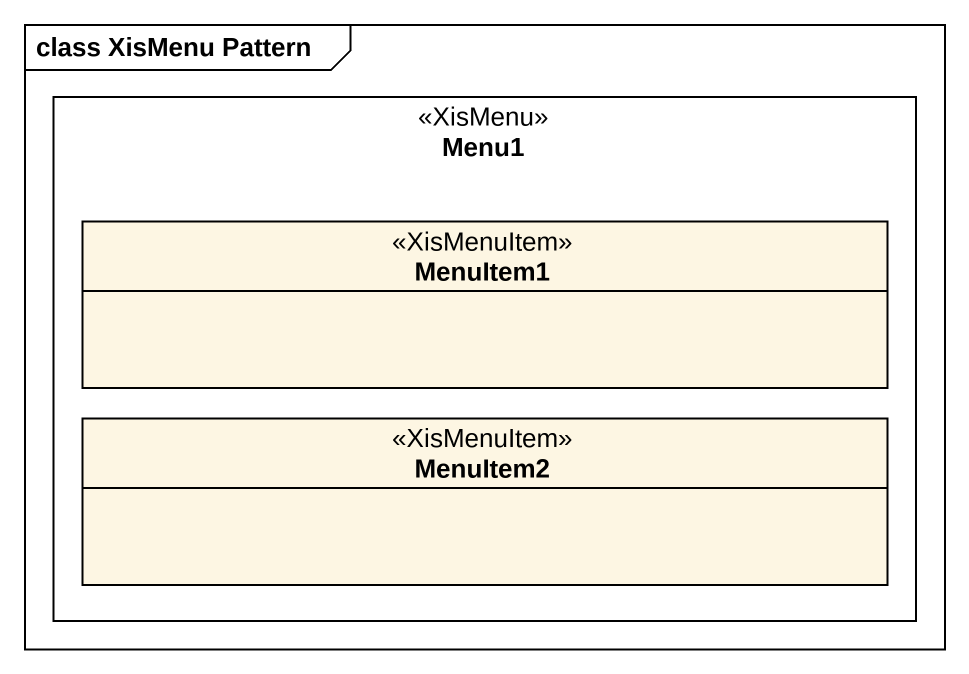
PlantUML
@startuml
mainframe class XisMenu Pattern
hide circle
hide empty members
rectangle Menu1 <<XisMenu>> {
  class MenuItem1 <<XisMenuItem>>
  class MenuItem2 <<XisMenuItem>>
}
@enduml
